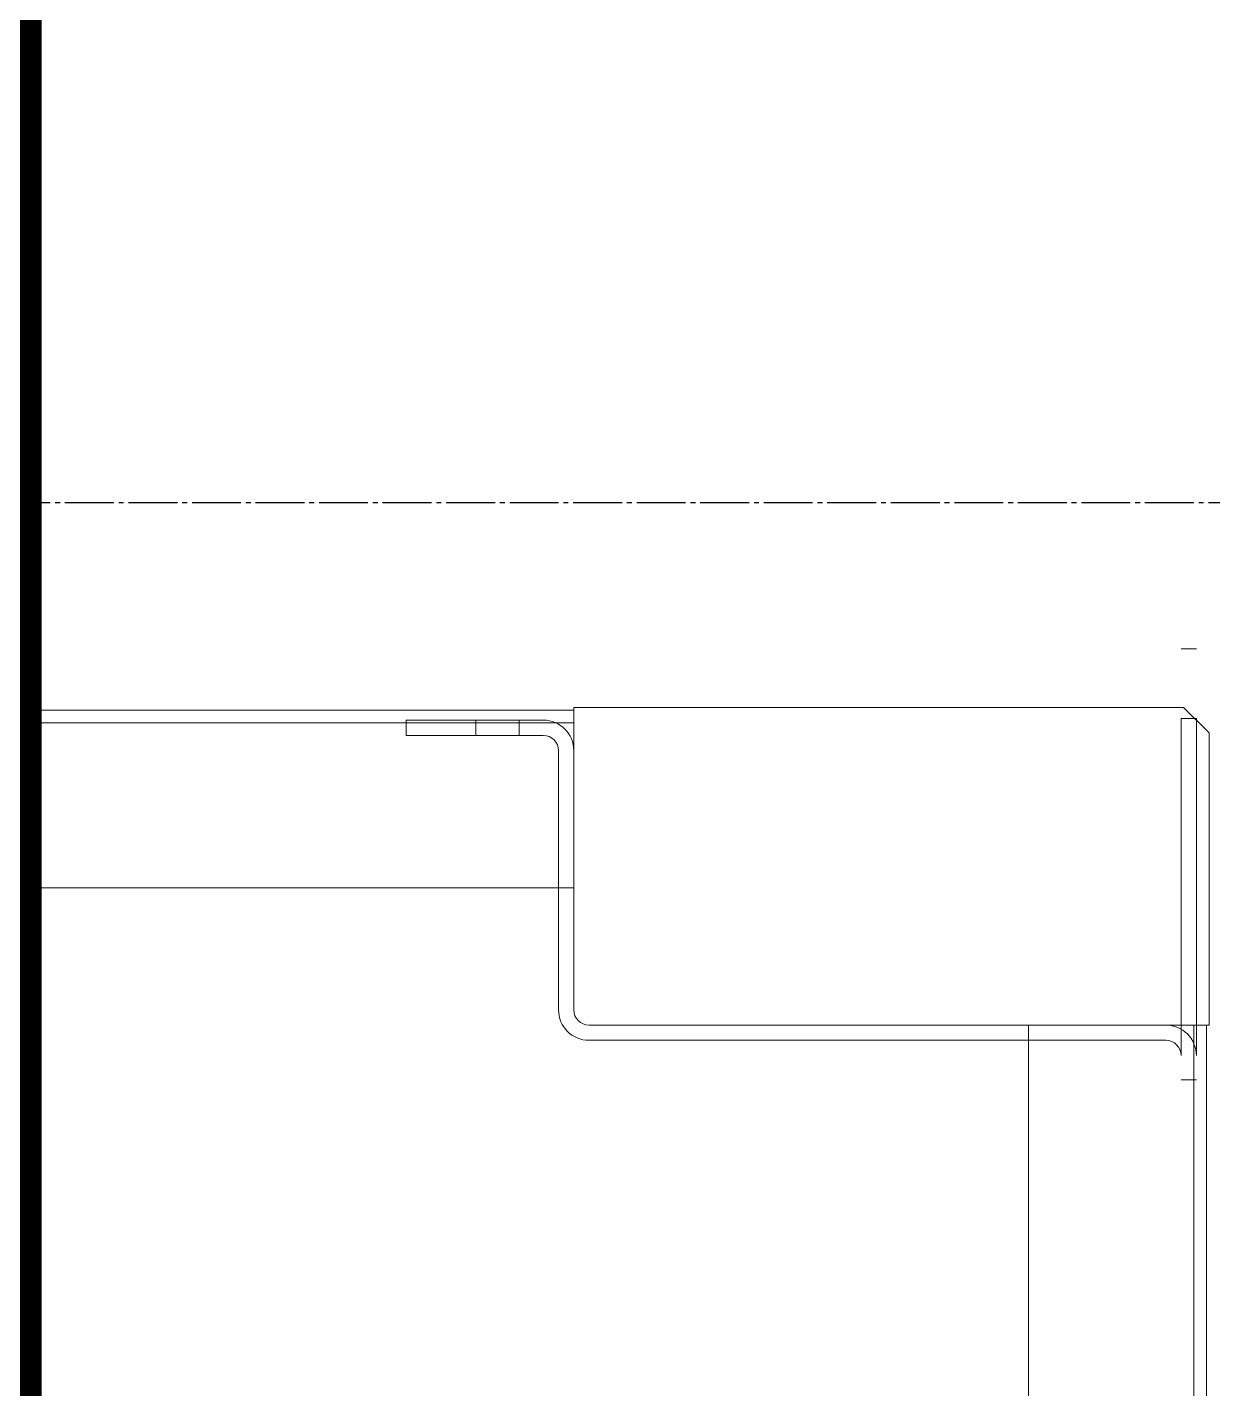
# Model space of a CAD drawing. Extents: x -3450 to 27857, y -1288 to 11880.
# Drawn here: x 587.8 to 648.5, y 1454.7 to 1524.3 of the extents above; entities that cross this region are included whole.
import ezdxf

# ---------------------------------------------------------------- set-up
doc = ezdxf.new("R2010")
doc.units = 0
doc.linetypes.add('X-S-FAB-L20$0$COL-CEN-LIN', pattern=[3.25, 2.5, -0.25, 0.25, -0.25])
for name, color, linetype in [('188K-SM-03-F20-MECH-EQ-Y2257103$0$01-電力-CSA', 1, 'Continuous'), ('X-S-FAB-L20$0$BLOCK', 8, 'Continuous'), ('X-S-FAB-L20$0$CCL', 8, 'X-S-FAB-L20$0$COL-CEN-LIN')]:
    doc.layers.add(name, color=color, linetype=linetype)
doc.layers.add('188K-SM-03-F20-MECH-EQ-Y2257103$0$XFM7Q20PCW-200K$0$PCW EQ', color=22, linetype='Continuous', lineweight=9)

# ---------------------------------------------------------------- blocks, each defined once
blk = doc.blocks.new('X-S-FAB-L20$0$FAB2-L05')
at = {"layer": 'X-S-FAB-L20$0$CCL'}
blk.add_line((-26880, 2220), (1210, 2220), dxfattribs=at)
blk = doc.blocks.new('X-S-FAB-L20')
at = {"layer": 'X-S-FAB-L20$0$BLOCK'}
blk.add_blockref('X-S-FAB-L20$0$FAB2-L05', (26160, -720), dxfattribs=at)
blk = doc.blocks.new('188K-SM-03-F20-MECH-EQ-Y2257103$0$XFM7Q20PCW-200K$0$PCW-防震基座-更新後 - PCW-防震基座-更新後-V1242-CUB_L40')
at = {"extrusion": (0, 0, -1)}
for p, q in [((247.31, -343.39), (247.31, 616.61)), ((312.31, 616.61), (312.31, -343.39)), ((317.31, 616.61), (317.31, -343.39)), ((307.31, -321.89), (313.31, -321.89)), ((307.31, -464.01), (307.31, -331.39)), ((313.31, -331.39), (313.31, -464.01)), ((74.31, -337.39), (301.31, -337.39)), ((318.31, -343.39), (74.31, -343.39)), ((318.31, -458.39), (318.31, -343.39)), ((62.31, -451.39), (62.31, -349.39)), ((68.31, -349.39), (68.31, -468.39)), ((-939.47, -397.39), (68.31, -397.39)), ((2.31, -457.39), (2.31, -463.39)), ((2.31, -457.39), (56.31, -457.39)), ((29.81, -457.39), (29.81, -463.39)), ((38.31, -457.39), (38.31, -457.39)), ((46.81, -463.39), (46.81, -457.39)), ((318.31, -458.39), (308.31, -468.39)), ((68.31, -462.39), (-939.47, -462.39)), ((56.31, -463.39), (2.31, -463.39)), ((38.31, -463.39), (38.31, -463.39)), ((307.31, -464.01), (313.31, -464.01)), ((68.31, -467.39), (-939.47, -467.39)), ((68.31, -468.39), (308.31, -468.39)), ((313.31, -491.51), (307.31, -491.51))]:
    blk.add_line(p, q, dxfattribs=at)
for p, q in [((279.31, -343.39), (279.31, -343.39)), ((288.31, -343.39), (288.31, -343.39))]:
    blk.add_line(p, q)
for centre, radius, start, end in [((-301.31, -331.39), 6, 180, 270), ((-301.31, -331.39), 12, 180, 270), ((-74.31, -349.39), 12, 0, 90), ((-74.31, -349.39), 6, 0, 90), ((-56.31, -451.39), 6, 180, 270), ((-56.31, -451.39), 12, 180, 270)]:
    blk.add_arc(centre, radius, start, end, dxfattribs=at)
blk.add_arc((74.31, -349.39), 12, 90, 180)
blk = doc.blocks.new('188K-SM-03-F20-MECH-EQ-Y2257103')
at = {"layer": '188K-SM-03-F20-MECH-EQ-Y2257103$0$01-電力-CSA', "color": 217, "ltscale": 1000, "true_color": 0x93278f, "const_width": 80}
blk.add_lwpolyline([(889.419, 1795.566), (548.556, 1795.566), (548.556, 63.206), (889.419, 63.206)], close=True, dxfattribs=at)
at = {"layer": '188K-SM-03-F20-MECH-EQ-Y2257103$0$XFM7Q20PCW-200K$0$PCW EQ', "xscale": -0.1300000000000002, "yscale": 0.1300000000000002, "zscale": 0.1300000000000002, "rotation": 180}
blk.add_blockref('188K-SM-03-F20-MECH-EQ-Y2257103$0$XFM7Q20PCW-200K$0$PCW-防震基座-更新後 - PCW-防震基座-更新後-V1242-CUB_L40', (606.9, 1428.63), dxfattribs=at)

msp = doc.modelspace()

# ---------------------------------------------------------------- block references
for name in ['X-S-FAB-L20', '188K-SM-03-F20-MECH-EQ-Y2257103']:
    msp.add_blockref(name, (0, 0))

doc.saveas('drawing.dxf')
